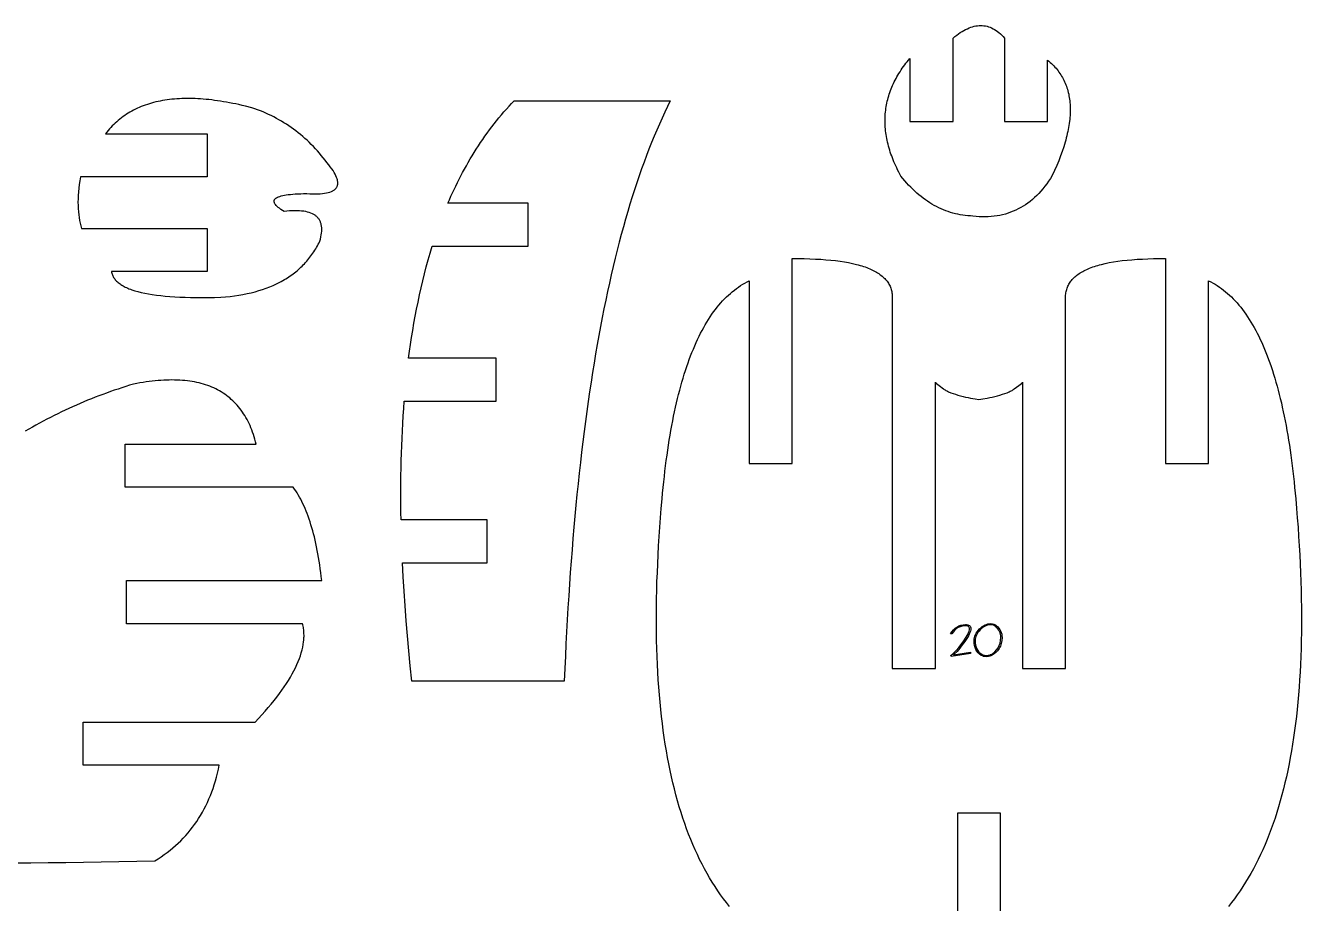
# Model space of a CAD drawing. Extents: x 0.3 to 47.7, y 0.3 to 6.
# Drawn here: x 10.882 to 14.617, y 2.865 to 5.434 of the extents above; entities that cross this region are included whole.
import ezdxf

# ---------------------------------------------------------------- set-up
doc = ezdxf.new("R2010")
doc.units = 0
doc.header["$MEASUREMENT"] = 0
doc.layers.get('0').update_dxf_attribs({"linetype": 'CONTINUOUS'})
doc.layers.add('NUMBERS', color=1, linetype='CONTINUOUS')

msp = doc.modelspace()

# ---------------------------------------------------------------- linework, layer by layer
for points in [[(13.8735, 5.3324), (13.8774, 5.3292), (13.8811, 5.326), (13.8847, 5.3227), (13.8882, 5.3193), (13.8916, 5.3159), (13.8949, 5.3123), (13.8981, 5.3088), (13.9011, 5.3051), (13.904, 5.3014), (13.9068, 5.2976), (13.9095, 5.2938), (13.9121, 5.2899), (13.9146, 5.2859), (13.9169, 5.2819), (13.9192, 5.2778), (13.9213, 5.2736), (13.9233, 5.2694), (13.9252, 5.2651), (13.927, 5.2607), (13.9286, 5.2562), (13.9302, 5.2517), (13.9316, 5.2472), (13.9329, 5.2425), (13.9341, 5.2378), (13.9352, 5.233), (13.9361, 5.2282), (13.937, 5.2233), (13.9377, 5.2183), (13.9383, 5.2133), (13.9388, 5.2082), (13.9392, 5.203), (13.9395, 5.1978), (13.9397, 5.1925), (13.9397, 5.1871), (13.9396, 5.1817), (13.9394, 5.1762), (13.9391, 5.1706), (13.9387, 5.1649), (13.9382, 5.1592), (13.9375, 5.1535), (13.9367, 5.1476), (13.9358, 5.1417), (13.9348, 5.1358), (13.9337, 5.1297), (13.9325, 5.1236), (13.9312, 5.1174), (13.9297, 5.1112), (13.9281, 5.1049), (13.9264, 5.0985), (13.9246, 5.0921), (13.9227, 5.0856), (13.9206, 5.079), (13.9162, 5.0657), (13.9113, 5.0521), (13.906, 5.0382), (13.9002, 5.024), (13.8939, 5.0096), (13.8871, 4.995), (13.8819, 4.9866), (13.8765, 4.9785), (13.871, 4.9708), (13.8654, 4.9633), (13.8596, 4.9561), (13.8537, 4.9492), (13.8477, 4.9427), (13.8416, 4.9364), (13.8353, 4.9304), (13.8289, 4.9248), (13.8223, 4.9194), (13.8156, 4.9143), (13.8088, 4.9096), (13.8019, 4.9051), (13.7949, 4.9009), (13.7877, 4.8971), (13.7804, 4.8935), (13.7729, 4.8902), (13.7653, 4.8873), (13.7576, 4.8846), (13.7498, 4.8822), (13.7418, 4.8802), (13.7337, 4.8784), (13.7255, 4.877), (13.7171, 4.8758), (13.7087, 4.8749), (13.7, 4.8744), (13.6913, 4.8741), (13.6824, 4.8742), (13.6734, 4.8745), (13.6643, 4.8751), (13.655, 4.8761), (13.6475, 4.8765), (13.64, 4.877), (13.6326, 4.8779), (13.6252, 4.8789), (13.6179, 4.8801), (13.6107, 4.8815), (13.6035, 4.8832), (13.5964, 4.885), (13.5893, 4.8871), (13.5823, 4.8894), (13.5754, 4.8919), (13.5685, 4.8946), (13.5617, 4.8975), (13.5549, 4.9007), (13.5482, 4.904), (13.5416, 4.9076), (13.535, 4.9113), (13.5285, 4.9153), (13.5221, 4.9195), (13.5157, 4.9239), (13.5094, 4.9285), (13.5031, 4.9333), (13.4969, 4.9384), (13.4908, 4.9436), (13.4847, 4.9491), (13.4787, 4.9547), (13.4727, 4.9606), (13.4668, 4.9667), (13.461, 4.973), (13.4552, 4.9796), (13.4495, 4.9863), (13.4439, 4.9932), (13.4407, 4.9992), (13.4376, 5.0052), (13.4346, 5.0111), (13.4318, 5.017), (13.429, 5.0229), (13.4264, 5.0288), (13.4239, 5.0346), (13.4215, 5.0405), (13.4192, 5.0463), (13.4171, 5.0521), (13.415, 5.0579), (13.4131, 5.0637), (13.4113, 5.0694), (13.4096, 5.0751), (13.408, 5.0808), (13.4065, 5.0865), (13.4051, 5.0922), (13.4039, 5.0979), (13.4027, 5.1035), (13.4017, 5.1091), (13.4008, 5.1147), (13.4, 5.1203), (13.3994, 5.1259), (13.3988, 5.1314), (13.3984, 5.1369), (13.398, 5.1424), (13.3978, 5.1479), (13.3977, 5.1534), (13.3978, 5.1588), (13.3979, 5.1642), (13.3981, 5.1697), (13.3985, 5.175), (13.399, 5.1804), (13.3996, 5.1858), (13.4003, 5.1911), (13.4011, 5.1964), (13.402, 5.2017), (13.4031, 5.207), (13.4042, 5.2123), (13.4055, 5.2175), (13.4069, 5.2227), (13.4084, 5.2279), (13.4101, 5.2331), (13.4118, 5.2383), (13.4136, 5.2434), (13.4156, 5.2485), (13.4177, 5.2537), (13.4199, 5.2587), (13.4222, 5.2638), (13.4246, 5.2689), (13.4272, 5.2739), (13.4298, 5.2789), (13.4326, 5.2839), (13.4355, 5.2889), (13.4385, 5.2939), (13.4416, 5.2988), (13.4449, 5.3037), (13.4482, 5.3086), (13.4517, 5.3135), (13.4552, 5.3184), (13.4589, 5.3232), (13.4627, 5.328), (13.4667, 5.3329), (13.4707, 5.3376), (13.4707, 5.1531), (13.5967, 5.1531), (13.5967, 5.3971), (13.6021, 5.4015), (13.6074, 5.4057), (13.6127, 5.4096), (13.618, 5.4131), (13.6232, 5.4164), (13.6284, 5.4195), (13.6335, 5.4222), (13.6386, 5.4246), (13.6437, 5.4268), (13.6487, 5.4286), (13.6536, 5.4302), (13.6585, 5.4315), (13.6634, 5.4325), (13.6682, 5.4332), (13.673, 5.4337), (13.6777, 5.4338), (13.6824, 5.4337), (13.6871, 5.4332), (13.6917, 5.4325), (13.6962, 5.4315), (13.7007, 5.4302), (13.7052, 5.4286), (13.7096, 5.4268), (13.714, 5.4246), (13.7184, 5.4222), (13.7227, 5.4195), (13.7269, 5.4164), (13.7311, 5.4131), (13.7353, 5.4096), (13.7394, 5.4057), (13.7435, 5.4015), (13.7475, 5.3971), (13.7475, 5.1531), (13.8735, 5.1531)], [(11.1158, 5.1171), (11.4138, 5.1171), (11.4138, 4.9912), (11.0426, 4.9912), (11.0408, 4.9798), (11.0392, 4.9686), (11.0379, 4.9578), (11.0369, 4.9472), (11.0362, 4.9368), (11.0357, 4.9267), (11.0355, 4.9169), (11.0356, 4.9073), (11.036, 4.898), (11.0366, 4.889), (11.0375, 4.8802), (11.0387, 4.8717), (11.0401, 4.8635), (11.0418, 4.8555), (11.0438, 4.8478), (11.0461, 4.8403), (11.4138, 4.8403), (11.4138, 4.7143), (11.1332, 4.7143), (11.1337, 4.7117), (11.1344, 4.7091), (11.1352, 4.7065), (11.1361, 4.704), (11.1372, 4.7016), (11.1384, 4.6992), (11.1398, 4.6968), (11.1413, 4.6945), (11.1429, 4.6922), (11.1447, 4.69), (11.1467, 4.6878), (11.1487, 4.6857), (11.151, 4.6836), (11.1533, 4.6816), (11.1558, 4.6796), (11.1585, 4.6776), (11.1613, 4.6757), (11.1642, 4.6739), (11.1673, 4.6721), (11.1705, 4.6703), (11.1739, 4.6686), (11.1774, 4.667), (11.1811, 4.6653), (11.1848, 4.6638), (11.1888, 4.6622), (11.1929, 4.6608), (11.2015, 4.6579), (11.2106, 4.6553), (11.2204, 4.6528), (11.2307, 4.6506), (11.2415, 4.6485), (11.253, 4.6466), (11.265, 4.6449), (11.2776, 4.6434), (11.2908, 4.642), (11.3045, 4.6409), (11.3188, 4.6399), (11.3337, 4.6392), (11.3492, 4.6386), (11.3652, 4.6382), (11.3818, 4.6379), (11.399, 4.6379), (11.4167, 4.638), (11.435, 4.6384), (11.4539, 4.6389), (11.4674, 4.64), (11.4806, 4.6414), (11.4935, 4.643), (11.5061, 4.6449), (11.5184, 4.647), (11.5305, 4.6494), (11.5422, 4.6521), (11.5537, 4.655), (11.5649, 4.6582), (11.5758, 4.6616), (11.5864, 4.6653), (11.5967, 4.6693), (11.6068, 4.6735), (11.6165, 4.678), (11.626, 4.6827), (11.6306, 4.6852), (11.6352, 4.6877), (11.6397, 4.6903), (11.6441, 4.693), (11.6484, 4.6957), (11.6527, 4.6985), (11.6569, 4.7013), (11.661, 4.7042), (11.6651, 4.7072), (11.669, 4.7103), (11.673, 4.7134), (11.6768, 4.7165), (11.6806, 4.7198), (11.6843, 4.7231), (11.6879, 4.7265), (11.6915, 4.7299), (11.6949, 4.7334), (11.6983, 4.737), (11.7017, 4.7406), (11.705, 4.7443), (11.7082, 4.748), (11.7113, 4.7518), (11.7143, 4.7557), (11.7173, 4.7597), (11.7202, 4.7637), (11.7231, 4.7678), (11.7258, 4.7719), (11.7285, 4.7761), (11.7312, 4.7804), (11.7337, 4.7848), (11.7362, 4.7892), (11.7386, 4.7936), (11.741, 4.7982), (11.7432, 4.8028), (11.745, 4.8091), (11.7465, 4.8151), (11.7476, 4.821), (11.7485, 4.8266), (11.749, 4.832), (11.7491, 4.8372), (11.749, 4.8421), (11.7485, 4.8468), (11.7476, 4.8512), (11.7471, 4.8534), (11.7465, 4.8555), (11.7458, 4.8575), (11.745, 4.8595), (11.7442, 4.8614), (11.7432, 4.8632), (11.7422, 4.865), (11.7411, 4.8668), (11.7399, 4.8684), (11.7387, 4.8701), (11.7373, 4.8716), (11.7359, 4.8731), (11.7344, 4.8746), (11.7328, 4.876), (11.7311, 4.8773), (11.7293, 4.8786), (11.7275, 4.8798), (11.7256, 4.881), (11.7215, 4.8831), (11.7171, 4.885), (11.7124, 4.8867), (11.7073, 4.8881), (11.7019, 4.8894), (11.6962, 4.8903), (11.6901, 4.8911), (11.6838, 4.8916), (11.6771, 4.8919), (11.67, 4.892), (11.6627, 4.8918), (11.655, 4.8914), (11.647, 4.8908), (11.6387, 4.8899), (11.6338, 4.893), (11.6293, 4.896), (11.6253, 4.899), (11.6218, 4.9018), (11.6187, 4.9045), (11.616, 4.9072), (11.6138, 4.9097), (11.6121, 4.9121), (11.6108, 4.9145), (11.6103, 4.9156), (11.6099, 4.9167), (11.6097, 4.9178), (11.6095, 4.9189), (11.6095, 4.9199), (11.6096, 4.921), (11.6098, 4.922), (11.6101, 4.9229), (11.6105, 4.9239), (11.611, 4.9248), (11.6117, 4.9257), (11.6124, 4.9266), (11.6133, 4.9274), (11.6143, 4.9283), (11.6166, 4.9298), (11.6193, 4.9313), (11.6225, 4.9327), (11.6261, 4.934), (11.6302, 4.9352), (11.6348, 4.9364), (11.6398, 4.9374), (11.6452, 4.9383), (11.6511, 4.9391), (11.6574, 4.9398), (11.6642, 4.9405), (11.6714, 4.941), (11.6791, 4.9415), (11.6873, 4.9418), (11.6959, 4.9421), (11.7049, 4.9422), (11.7137, 4.9417), (11.7221, 4.9413), (11.73, 4.9412), (11.7375, 4.9413), (11.7445, 4.9417), (11.751, 4.9422), (11.7572, 4.943), (11.7628, 4.944), (11.7681, 4.9451), (11.7728, 4.9466), (11.7772, 4.9482), (11.7792, 4.9491), (11.781, 4.9501), (11.7828, 4.9511), (11.7845, 4.9521), (11.786, 4.9532), (11.7874, 4.9544), (11.7888, 4.9556), (11.79, 4.9569), (11.7911, 4.9583), (11.792, 4.9596), (11.7929, 4.9611), (11.7937, 4.9626), (11.7943, 4.9641), (11.7948, 4.9657), (11.7953, 4.9674), (11.7956, 4.9691), (11.7958, 4.9709), (11.7958, 4.9727), (11.7958, 4.9746), (11.7957, 4.9765), (11.7954, 4.9785), (11.7951, 4.9806), (11.7946, 4.9827), (11.794, 4.9848), (11.7925, 4.9893), (11.7905, 4.994), (11.7881, 4.9989), (11.7852, 5.004), (11.7819, 5.0093), (11.7781, 5.0149), (11.7739, 5.0207), (11.7693, 5.0266), (11.7641, 5.0329), (11.7588, 5.04), (11.7533, 5.047), (11.7477, 5.0538), (11.742, 5.0605), (11.7363, 5.0671), (11.7304, 5.0735), (11.7244, 5.0798), (11.7184, 5.086), (11.7122, 5.0921), (11.706, 5.0979), (11.6997, 5.1037), (11.6932, 5.1093), (11.6867, 5.1148), (11.6801, 5.1202), (11.6734, 5.1254), (11.6665, 5.1305), (11.6596, 5.1354), (11.6526, 5.1402), (11.6455, 5.1449), (11.6383, 5.1494), (11.631, 5.1538), (11.6236, 5.1581), (11.6162, 5.1622), (11.6086, 5.1662), (11.6009, 5.1701), (11.5932, 5.1738), (11.5853, 5.1774), (11.5773, 5.1808), (11.5693, 5.1841), (11.5611, 5.1873), (11.5529, 5.1903), (11.5445, 5.1932), (11.5255, 5.198), (11.516, 5.2002), (11.5067, 5.2023), (11.4975, 5.2043), (11.4884, 5.2061), (11.4793, 5.2079), (11.4704, 5.2095), (11.4615, 5.211), (11.4527, 5.2124), (11.4441, 5.2137), (11.4355, 5.2149), (11.427, 5.216), (11.4186, 5.2169), (11.4103, 5.2177), (11.4021, 5.2184), (11.3939, 5.219), (11.3859, 5.2195), (11.378, 5.2199), (11.3701, 5.2201), (11.3624, 5.2203), (11.3547, 5.2203), (11.3471, 5.2202), (11.3396, 5.22), (11.3323, 5.2197), (11.325, 5.2192), (11.3177, 5.2187), (11.3106, 5.218), (11.3036, 5.2172), (11.2967, 5.2163), (11.2898, 5.2153), (11.2831, 5.2142), (11.2764, 5.2129), (11.2699, 5.2115), (11.2634, 5.2101), (11.257, 5.2085), (11.2508, 5.2068), (11.2446, 5.2049), (11.2385, 5.203), (11.2324, 5.201), (11.2265, 5.1988), (11.2207, 5.1965), (11.215, 5.1941), (11.2093, 5.1916), (11.2038, 5.189), (11.1983, 5.1862), (11.193, 5.1834), (11.1877, 5.1804), (11.1825, 5.1773), (11.1774, 5.1741), (11.1724, 5.1708), (11.1675, 5.1673), (11.1627, 5.1638), (11.158, 5.1601), (11.1533, 5.1563), (11.1488, 5.1525), (11.1443, 5.1484), (11.14, 5.1443), (11.1357, 5.1401), (11.1315, 5.1357), (11.1275, 5.1312), (11.1235, 5.1267), (11.1196, 5.122)], [(12.3125, 5.2137), (12.7691, 5.2137), (12.761, 5.1971), (12.7529, 5.1803), (12.7449, 5.1631), (12.7371, 5.1456), (12.7293, 5.1278), (12.7217, 5.1096), (12.7142, 5.0912), (12.7067, 5.0724), (12.6994, 5.0533), (12.6922, 5.0339), (12.6851, 5.0142), (12.678, 4.9941), (12.6711, 4.9738), (12.6643, 4.9531), (12.6576, 4.9321), (12.6511, 4.9108), (12.6446, 4.8892), (12.6382, 4.8673), (12.6319, 4.845), (12.6258, 4.8224), (12.6197, 4.7996), (12.6137, 4.7763), (12.6079, 4.7528), (12.6021, 4.729), (12.5965, 4.7048), (12.591, 4.6804), (12.5855, 4.6556), (12.5802, 4.6305), (12.575, 4.605), (12.5699, 4.5793), (12.5649, 4.5533), (12.56, 4.5269), (12.5552, 4.5002), (12.5505, 4.4732), (12.5459, 4.4459), (12.5414, 4.4182), (12.5371, 4.3903), (12.5328, 4.362), (12.5286, 4.3334), (12.5246, 4.3045), (12.5206, 4.2753), (12.5168, 4.2458), (12.5131, 4.2159), (12.5094, 4.1857), (12.5059, 4.1553), (12.5025, 4.1245), (12.4991, 4.0933), (12.4959, 4.0619), (12.4928, 4.0301), (12.4898, 3.9981), (12.4869, 3.9657), (12.4841, 3.933), (12.4815, 3.9), (12.4789, 3.8666), (12.4764, 3.833), (12.474, 3.799), (12.4718, 3.7647), (12.4696, 3.7301), (12.4676, 3.6952), (12.4656, 3.66), (12.4638, 3.6244), (12.4621, 3.5885), (12.4604, 3.5524), (12.4589, 3.5158), (12.0127, 3.5158), (12.0081, 3.56), (12.0038, 3.6042), (11.9999, 3.6484), (11.9963, 3.6922), (11.993, 3.7356), (11.9902, 3.7784), (11.9876, 3.8205), (11.9854, 3.8616), (12.2336, 3.8616), (12.2336, 3.9876), (11.9812, 3.9876), (11.9808, 4.0088), (11.9805, 4.0302), (11.9804, 4.0517), (11.9804, 4.0734), (11.9805, 4.0951), (11.9808, 4.1169), (11.9812, 4.1387), (11.9817, 4.1606), (11.9823, 4.1825), (11.983, 4.2044), (11.9839, 4.2262), (11.985, 4.2481), (11.9861, 4.2698), (11.9874, 4.2915), (11.9888, 4.3131), (11.9904, 4.3345), (12.2598, 4.3345), (12.2598, 4.4605), (12.0033, 4.4605), (12.006, 4.4806), (12.0089, 4.501), (12.012, 4.5214), (12.0153, 4.5419), (12.0188, 4.5626), (12.0225, 4.5832), (12.0265, 4.604), (12.0307, 4.6247), (12.0351, 4.6454), (12.0397, 4.6661), (12.0445, 4.6867), (12.0496, 4.7073), (12.0549, 4.7277), (12.0604, 4.748), (12.0662, 4.7682), (12.0721, 4.7881), (12.353, 4.7881), (12.353, 4.9141), (12.118, 4.9141), (12.1224, 4.9241), (12.1269, 4.9341), (12.1315, 4.9441), (12.1362, 4.9541), (12.141, 4.9641), (12.1459, 4.9741), (12.151, 4.9841), (12.1561, 4.994), (12.1614, 5.004), (12.1668, 5.0139), (12.1723, 5.0237), (12.1779, 5.0335), (12.1836, 5.0433), (12.1894, 5.053), (12.1953, 5.0627), (12.2014, 5.0723), (12.2075, 5.0819), (12.2138, 5.0913), (12.2201, 5.1007), (12.2266, 5.11), (12.2332, 5.1193), (12.2398, 5.1284), (12.2466, 5.1374), (12.2535, 5.1464), (12.2605, 5.1552), (12.2676, 5.1639), (12.2749, 5.1726), (12.2822, 5.181), (12.2896, 5.1894), (12.2971, 5.1976), (12.3048, 5.2057)]]:
    msp.add_lwpolyline(points, close=True)
for points in [[(12.9426, 2.8565), (12.9337, 2.8675), (12.9249, 2.8789), (12.9164, 2.8905), (12.9081, 2.9024), (12.9, 2.9146), (12.892, 2.9271), (12.8842, 2.9399), (12.8767, 2.9529), (12.8693, 2.9662), (12.8621, 2.9798), (12.8551, 2.9937), (12.8483, 3.0079), (12.8416, 3.0223), (12.8352, 3.0371), (12.8289, 3.0521), (12.8229, 3.0674), (12.817, 3.083), (12.8113, 3.0989), (12.8058, 3.115), (12.8005, 3.1315), (12.7954, 3.1482), (12.7904, 3.1652), (12.7857, 3.1825), (12.7811, 3.2), (12.7768, 3.2179), (12.7726, 3.236), (12.7686, 3.2544), (12.7648, 3.2731), (12.7612, 3.2921), (12.7578, 3.3114), (12.7545, 3.3309), (12.7515, 3.3508), (12.7486, 3.3709), (12.746, 3.3913), (12.7435, 3.412), (12.7412, 3.4329), (12.7391, 3.4542), (12.7372, 3.4757), (12.7355, 3.4975), (12.7339, 3.5196), (12.7326, 3.542), (12.7314, 3.5646), (12.7305, 3.5876), (12.7297, 3.6108), (12.7291, 3.6343), (12.7287, 3.6581), (12.7285, 3.6822), (12.7284, 3.7065), (12.7286, 3.7312), (12.729, 3.7561), (12.7295, 3.7813), (12.7302, 3.8068), (12.7312, 3.8326), (12.7323, 3.8586), (12.7336, 3.885), (12.735, 3.9116), (12.7367, 3.9385), (12.7386, 3.9657), (12.7406, 3.9932), (12.7429, 4.0209), (12.7453, 4.049), (12.7468, 4.0657), (12.7484, 4.0821), (12.7501, 4.0984), (12.7518, 4.1145), (12.7536, 4.1303), (12.7555, 4.1459), (12.7575, 4.1613), (12.7596, 4.1765), (12.7617, 4.1915), (12.7639, 4.2063), (12.7662, 4.2209), (12.7686, 4.2352), (12.7711, 4.2493), (12.7736, 4.2633), (12.7762, 4.277), (12.7789, 4.2905), (12.7817, 4.3037), (12.7845, 4.3168), (12.7874, 4.3296), (12.7904, 4.3423), (12.7935, 4.3547), (12.7967, 4.3669), (12.7999, 4.3789), (12.8032, 4.3907), (12.8066, 4.4023), (12.8101, 4.4136), (12.8136, 4.4248), (12.8173, 4.4357), (12.821, 4.4464), (12.8248, 4.4569), (12.8286, 4.4672), (12.8326, 4.4773), (12.8366, 4.4872), (12.8407, 4.4968), (12.8449, 4.5063), (12.8491, 4.5155), (12.8534, 4.5245), (12.8579, 4.5333), (12.8624, 4.5419), (12.8669, 4.5502), (12.8716, 4.5584), (12.8763, 4.5663), (12.8811, 4.5741), (12.886, 4.5816), (12.8909, 4.5889), (12.896, 4.596), (12.9011, 4.6029), (12.9063, 4.6095), (12.9116, 4.616), (12.9169, 4.6222), (12.9224, 4.6282), (12.9279, 4.634), (12.9335, 4.6396), (12.9391, 4.645), (12.9449, 4.6502), (12.9507, 4.6551), (12.9566, 4.6599), (12.9626, 4.6644), (12.9686, 4.6687), (12.9748, 4.6728), (12.981, 4.6767), (12.9873, 4.6804), (12.9937, 4.6839), (13.0001, 4.6871), (13.0001, 4.1522), (13.1261, 4.1522), (13.1261, 4.7518), (13.1439, 4.7518), (13.1611, 4.7517), (13.1778, 4.7513), (13.1939, 4.7506), (13.2095, 4.7498), (13.2245, 4.7487), (13.239, 4.7474), (13.2528, 4.7459), (13.2662, 4.7441), (13.279, 4.7422), (13.2912, 4.74), (13.3028, 4.7375), (13.3139, 4.7349), (13.3193, 4.7335), (13.3245, 4.732), (13.3295, 4.7305), (13.3345, 4.7289), (13.3393, 4.7273), (13.3439, 4.7256), (13.3484, 4.7238), (13.3528, 4.722), (13.357, 4.7202), (13.3611, 4.7182), (13.365, 4.7163), (13.3688, 4.7142), (13.3725, 4.7121), (13.376, 4.71), (13.3794, 4.7078), (13.3827, 4.7055), (13.3858, 4.7032), (13.3888, 4.7009), (13.3916, 4.6984), (13.3943, 4.696), (13.3968, 4.6934), (13.3992, 4.6908), (13.4015, 4.6882), (13.4037, 4.6855), (13.4057, 4.6827), (13.4075, 4.6799), (13.4092, 4.677), (13.4108, 4.6741), (13.4122, 4.6711), (13.4135, 4.668), (13.4147, 4.6649), (13.4157, 4.6618), (13.4166, 4.6586), (13.4173, 4.6553), (13.4179, 4.652), (13.4184, 4.6486), (13.4187, 4.6451), (13.4189, 4.6417), (13.4189, 3.5522), (13.5449, 3.5522), (13.5449, 4.3899), (13.5452, 4.3894), (13.5459, 4.3887), (13.5484, 4.3866), (13.556, 4.3806), (13.569, 4.3707), (13.571, 4.3692), (13.5732, 4.3677), (13.5756, 4.3662), (13.5781, 4.3648), (13.5808, 4.3635), (13.5837, 4.3621), (13.5899, 4.3595), (13.5966, 4.3571), (13.6036, 4.3548), (13.6109, 4.3526), (13.6184, 4.3505), (13.626, 4.3486), (13.6335, 4.3468), (13.6409, 4.3452), (13.6481, 4.3437), (13.6613, 4.3411), (13.6725, 4.3392), (13.6837, 4.3411), (13.6969, 4.3437), (13.7041, 4.3452), (13.7115, 4.3468), (13.7191, 4.3486), (13.7266, 4.3505), (13.7341, 4.3526), (13.7414, 4.3548), (13.7484, 4.3571), (13.7551, 4.3595), (13.7613, 4.3621), (13.7642, 4.3635), (13.7669, 4.3648), (13.7694, 4.3662), (13.7718, 4.3677), (13.774, 4.3692), (13.776, 4.3707), (13.789, 4.3806), (13.7967, 4.3866), (13.7991, 4.3887), (13.7998, 4.3894), (13.8001, 4.3899), (13.8001, 3.5522), (13.9261, 3.5522), (13.9261, 4.6417), (13.9263, 4.6451), (13.9266, 4.6486), (13.9271, 4.652), (13.9277, 4.6553), (13.9284, 4.6586), (13.9293, 4.6618), (13.9303, 4.6649), (13.9315, 4.668), (13.9328, 4.6711), (13.9342, 4.6741), (13.9358, 4.677), (13.9375, 4.6799), (13.9394, 4.6827), (13.9413, 4.6855), (13.9435, 4.6882), (13.9458, 4.6908), (13.9482, 4.6934), (13.9507, 4.696), (13.9534, 4.6984), (13.9562, 4.7009), (13.9592, 4.7032), (13.9623, 4.7055), (13.9656, 4.7078), (13.969, 4.71), (13.9725, 4.7121), (13.9762, 4.7142), (13.98, 4.7163), (13.9839, 4.7182), (13.988, 4.7202), (13.9922, 4.722), (13.9966, 4.7238), (14.0011, 4.7256), (14.0058, 4.7273), (14.0105, 4.7289), (14.0155, 4.7305), (14.0205, 4.732), (14.0257, 4.7335), (14.0311, 4.7349), (14.0422, 4.7375), (14.0538, 4.74), (14.066, 4.7422), (14.0788, 4.7441), (14.0922, 4.7459), (14.1061, 4.7474), (14.1205, 4.7487), (14.1355, 4.7498), (14.1511, 4.7506), (14.1672, 4.7513), (14.1839, 4.7517), (14.2011, 4.7518), (14.2189, 4.7518), (14.2189, 4.1522), (14.3449, 4.1522), (14.3449, 4.6871), (14.3514, 4.6839), (14.3577, 4.6804), (14.364, 4.6767), (14.3702, 4.6728), (14.3764, 4.6687), (14.3824, 4.6644), (14.3884, 4.6599), (14.3943, 4.6551), (14.4001, 4.6502), (14.4059, 4.645), (14.4116, 4.6396), (14.4171, 4.634), (14.4227, 4.6282), (14.4281, 4.6222), (14.4334, 4.616), (14.4387, 4.6095), (14.4439, 4.6029), (14.449, 4.596), (14.4541, 4.5889), (14.459, 4.5816), (14.4639, 4.5741), (14.4687, 4.5663), (14.4734, 4.5584), (14.4781, 4.5502), (14.4827, 4.5419), (14.4871, 4.5333), (14.4916, 4.5245), (14.4959, 4.5155), (14.5002, 4.5063), (14.5043, 4.4968), (14.5084, 4.4872), (14.5124, 4.4773), (14.5164, 4.4672), (14.5203, 4.4569), (14.524, 4.4464), (14.5277, 4.4357), (14.5314, 4.4248), (14.5349, 4.4136), (14.5384, 4.4023), (14.5418, 4.3907), (14.5451, 4.3789), (14.5483, 4.3669), (14.5515, 4.3547), (14.5546, 4.3423), (14.5576, 4.3296), (14.5605, 4.3168), (14.5633, 4.3037), (14.5661, 4.2905), (14.5688, 4.277), (14.5714, 4.2633), (14.5739, 4.2493), (14.5764, 4.2352), (14.5788, 4.2209), (14.5811, 4.2063), (14.5833, 4.1915), (14.5854, 4.1765), (14.5875, 4.1613), (14.5895, 4.1459), (14.5914, 4.1303), (14.5932, 4.1145), (14.5949, 4.0984), (14.5966, 4.0821), (14.5982, 4.0657), (14.5997, 4.049), (14.6021, 4.0209), (14.6044, 3.9932), (14.6064, 3.9657), (14.6083, 3.9385), (14.61, 3.9116), (14.6115, 3.885), (14.6127, 3.8586), (14.6139, 3.8326), (14.6148, 3.8068), (14.6155, 3.7813), (14.616, 3.7561), (14.6164, 3.7312), (14.6166, 3.7065), (14.6165, 3.6822), (14.6163, 3.6581), (14.6159, 3.6343), (14.6153, 3.6108), (14.6146, 3.5876), (14.6136, 3.5646), (14.6124, 3.542), (14.6111, 3.5196), (14.6095, 3.4975), (14.6078, 3.4757), (14.6059, 3.4542), (14.6038, 3.4329), (14.6015, 3.412), (14.599, 3.3913), (14.5964, 3.3709), (14.5935, 3.3508), (14.5905, 3.3309), (14.5872, 3.3114), (14.5838, 3.2921), (14.5802, 3.2731), (14.5764, 3.2544), (14.5724, 3.236), (14.5682, 3.2179), (14.5639, 3.2), (14.5593, 3.1825), (14.5546, 3.1652), (14.5496, 3.1482), (14.5445, 3.1315), (14.5392, 3.115), (14.5337, 3.0989), (14.528, 3.083), (14.5221, 3.0674), (14.5161, 3.0521), (14.5098, 3.0371), (14.5034, 3.0223), (14.4968, 3.0079), (14.4899, 2.9937), (14.4829, 2.9798), (14.4757, 2.9662), (14.4683, 2.9529), (14.4608, 2.9399), (14.453, 2.9271), (14.445, 2.9146), (14.4369, 2.9024), (14.4286, 2.8905), (14.4201, 2.8789), (14.4114, 2.8675), (14.4025, 2.8565)], [(10.8465, 2.9844), (10.8972, 2.9844), (10.9482, 2.9847), (10.9995, 2.9851), (11.0512, 2.9858), (11.1031, 2.9866), (11.1554, 2.9875), (11.208, 2.9887), (11.2609, 2.99), (11.2701, 2.9958), (11.2792, 3.0017), (11.288, 3.0079), (11.2966, 3.0142), (11.305, 3.0207), (11.3131, 3.0274), (11.3211, 3.0343), (11.3288, 3.0414), (11.3363, 3.0487), (11.3436, 3.0562), (11.3507, 3.0638), (11.3576, 3.0717), (11.3642, 3.0798), (11.3707, 3.088), (11.3769, 3.0964), (11.3829, 3.1051), (11.3886, 3.1139), (11.3942, 3.1229), (11.3995, 3.1321), (11.4047, 3.1415), (11.4096, 3.1511), (11.4142, 3.1609), (11.4187, 3.1708), (11.423, 3.181), (11.427, 3.1913), (11.4308, 3.2019), (11.4344, 3.2126), (11.4378, 3.2235), (11.4409, 3.2347), (11.4439, 3.246), (11.4466, 3.2575), (11.4491, 3.2692), (11.0504, 3.2692), (11.0504, 3.3952), (11.5537, 3.3952), (11.5639, 3.406), (11.5738, 3.4168), (11.5833, 3.4275), (11.5924, 3.438), (11.6012, 3.4484), (11.6096, 3.4587), (11.6175, 3.4688), (11.6251, 3.4789), (11.6323, 3.4888), (11.6392, 3.4986), (11.6456, 3.5082), (11.6517, 3.5178), (11.6574, 3.5272), (11.6627, 3.5365), (11.6676, 3.5457), (11.6722, 3.5548), (11.6764, 3.5638), (11.6801, 3.5726), (11.6835, 3.5813), (11.6866, 3.5899), (11.6892, 3.5984), (11.6915, 3.6067), (11.6933, 3.6149), (11.6948, 3.623), (11.696, 3.631), (11.6964, 3.635), (11.6967, 3.6389), (11.6969, 3.6428), (11.6971, 3.6466), (11.6971, 3.6505), (11.697, 3.6543), (11.6969, 3.658), (11.6966, 3.6618), (11.6963, 3.6655), (11.6958, 3.6691), (11.6953, 3.6728), (11.6947, 3.6764), (11.6939, 3.68), (11.6931, 3.6835), (11.1772, 3.6835), (11.1772, 3.8096), (11.7489, 3.8096), (11.7475, 3.8214), (11.7461, 3.833), (11.7446, 3.8443), (11.743, 3.8555), (11.7413, 3.8665), (11.7396, 3.8772), (11.7377, 3.8878), (11.7358, 3.8981), (11.7338, 3.9082), (11.7317, 3.9181), (11.7296, 3.9278), (11.7273, 3.9373), (11.725, 3.9466), (11.7226, 3.9557), (11.7201, 3.9645), (11.7175, 3.9732), (11.7148, 3.9816), (11.7121, 3.9898), (11.7093, 3.9978), (11.7064, 4.0056), (11.7034, 4.0132), (11.7003, 4.0206), (11.6972, 4.0278), (11.694, 4.0347), (11.6907, 4.0415), (11.6873, 4.048), (11.6838, 4.0543), (11.6802, 4.0604), (11.6766, 4.0663), (11.6729, 4.072), (11.6691, 4.0775), (11.6652, 4.0828), (11.1737, 4.0828), (11.1737, 4.2088), (11.5572, 4.2088), (11.5553, 4.2161), (11.5533, 4.2232), (11.5512, 4.2302), (11.549, 4.2371), (11.5467, 4.2438), (11.5442, 4.2504), (11.5417, 4.2568), (11.539, 4.2631), (11.5362, 4.2692), (11.5332, 4.2752), (11.5302, 4.2811), (11.527, 4.2868), (11.5237, 4.2924), (11.5203, 4.2978), (11.5168, 4.303), (11.5131, 4.3082), (11.5094, 4.3132), (11.5055, 4.318), (11.5015, 4.3227), (11.4974, 4.3273), (11.4931, 4.3317), (11.4888, 4.3359), (11.4843, 4.34), (11.4797, 4.344), (11.475, 4.3478), (11.4701, 4.3515), (11.4652, 4.3551), (11.4601, 4.3585), (11.4549, 4.3617), (11.4496, 4.3648), (11.4442, 4.3678), (11.4386, 4.3706), (11.433, 4.3733), (11.4272, 4.3758), (11.4213, 4.3782), (11.4152, 4.3804), (11.4091, 4.3825), (11.4028, 4.3845), (11.3964, 4.3863), (11.3899, 4.388), (11.3833, 4.3895), (11.3766, 4.3908), (11.3697, 4.3921), (11.3627, 4.3932), (11.3556, 4.3941), (11.3484, 4.3949), (11.3411, 4.3956), (11.3336, 4.3961), (11.326, 4.3964), (11.3183, 4.3966), (11.3105, 4.3967), (11.3026, 4.3966), (11.2945, 4.3964), (11.2864, 4.3961), (11.2781, 4.3956), (11.2697, 4.3949), (11.2611, 4.3941), (11.2525, 4.3932), (11.2437, 4.3921), (11.2348, 4.3909), (11.2258, 4.3895), (11.2167, 4.388), (11.2075, 4.3864), (11.1981, 4.3845), (11.1867, 4.3811), (11.1754, 4.3776), (11.1641, 4.374), (11.1528, 4.3703), (11.1416, 4.3665), (11.1304, 4.3626), (11.1192, 4.3586), (11.108, 4.3545), (11.0969, 4.3503), (11.0858, 4.346), (11.0747, 4.3416), (11.0637, 4.3372), (11.0527, 4.3326), (11.0417, 4.3279), (11.0308, 4.3232), (11.0199, 4.3183), (11.009, 4.3134), (10.9982, 4.3083), (10.9874, 4.3032), (10.9766, 4.2979), (10.9658, 4.2926), (10.9551, 4.2872), (10.9444, 4.2817), (10.9337, 4.276), (10.9231, 4.2703), (10.9125, 4.2645), (10.9019, 4.2586), (10.8914, 4.2526), (10.8809, 4.2465)], [(13.7355, 2.5322), (13.7355, 3.1293), (13.6095, 3.1293), (13.6095, 2.5322)]]:
    msp.add_lwpolyline(points)
at = {"layer": 'NUMBERS'}
for points in [[(13.6486, 3.6692), (13.6483, 3.6657), (13.6475, 3.6619), (13.6461, 3.6577), (13.6442, 3.6532), (13.6418, 3.6482), (13.6388, 3.643), (13.6313, 3.6313), (13.6239, 3.6213), (13.6163, 3.6117), (13.6083, 3.6027), (13.6001, 3.5941), (13.5983, 3.5924), (13.6479, 3.6003), (13.6479, 3.5967), (13.5915, 3.5876), (13.5903, 3.5902), (13.5975, 3.5967), (13.6054, 3.6048), (13.6132, 3.6135), (13.6207, 3.6229), (13.6281, 3.633), (13.6354, 3.6442), (13.6406, 3.6538), (13.6424, 3.6581), (13.6437, 3.6619), (13.6445, 3.6654), (13.6447, 3.6685), (13.6445, 3.6707), (13.644, 3.6726), (13.6431, 3.6742), (13.6418, 3.6755), (13.6401, 3.6765), (13.6381, 3.6772), (13.6357, 3.6775), (13.6329, 3.6776), (13.6265, 3.677), (13.6205, 3.6757), (13.615, 3.6738), (13.6098, 3.6712), (13.6051, 3.6679), (13.6008, 3.6639), (13.597, 3.6593), (13.5935, 3.654), (13.5895, 3.654), (13.5934, 3.6602), (13.5977, 3.6655), (13.6025, 3.6701), (13.6077, 3.6739), (13.6134, 3.6769), (13.6195, 3.6791), (13.626, 3.6805), (13.6329, 3.6811), (13.6364, 3.681), (13.6396, 3.6805), (13.6423, 3.6795), (13.6446, 3.678), (13.6464, 3.6763), (13.6477, 3.6742), (13.6484, 3.6718)], [(13.7378, 3.6258), (13.7352, 3.6182), (13.7335, 3.6146), (13.7316, 3.6112), (13.7268, 3.6047), (13.721, 3.5987), (13.7177, 3.596), (13.7144, 3.5936), (13.711, 3.5916), (13.7076, 3.59), (13.7042, 3.5887), (13.7007, 3.5878), (13.6972, 3.5872), (13.6937, 3.587), (13.6899, 3.5873), (13.6863, 3.588), (13.6827, 3.5892), (13.6793, 3.5909), (13.6743, 3.5943), (13.67, 3.5982), (13.6664, 3.6028), (13.6634, 3.6079), (13.6611, 3.6136), (13.6594, 3.6198), (13.6584, 3.6267), (13.6581, 3.6341), (13.6583, 3.6386), (13.6591, 3.643), (13.6603, 3.6473), (13.6621, 3.6516), (13.6643, 3.6558), (13.6671, 3.66), (13.6704, 3.6641), (13.6741, 3.6681), (13.6781, 3.6718), (13.6822, 3.675), (13.6863, 3.6777), (13.6904, 3.6799), (13.6946, 3.6816), (13.6988, 3.6829), (13.703, 3.6836), (13.7073, 3.6838), (13.712, 3.6835), (13.7164, 3.6823), (13.7205, 3.6804), (13.7242, 3.6778), (13.7279, 3.6743), (13.7311, 3.6706), (13.7339, 3.6666), (13.7361, 3.6624), (13.7379, 3.6579), (13.7391, 3.6532), (13.7399, 3.6482), (13.7401, 3.643), (13.7395, 3.6346)], [(13.7342, 3.6265), (13.7359, 3.6349), (13.7365, 3.6429), (13.7362, 3.6477), (13.7355, 3.6523), (13.7344, 3.6566), (13.7328, 3.6608), (13.7307, 3.6647), (13.7282, 3.6683), (13.7252, 3.6718), (13.7218, 3.675), (13.7184, 3.6774), (13.7148, 3.6791), (13.7108, 3.6801), (13.7067, 3.6804), (13.7027, 3.6802), (13.6988, 3.6795), (13.6949, 3.6783), (13.6911, 3.6767), (13.6873, 3.6746), (13.6836, 3.6721), (13.6798, 3.6691), (13.6762, 3.6656), (13.6727, 3.6619), (13.6697, 3.6581), (13.6672, 3.6542), (13.6652, 3.6503), (13.6636, 3.6464), (13.6624, 3.6423), (13.6617, 3.6383), (13.6615, 3.6341), (13.6618, 3.6272), (13.6627, 3.6209), (13.6643, 3.615), (13.6664, 3.6098), (13.6692, 3.605), (13.6725, 3.6008), (13.6765, 3.5971), (13.6811, 3.594), (13.6842, 3.5925), (13.6874, 3.5913), (13.6907, 3.5907), (13.6941, 3.5905), (13.6973, 3.5906), (13.7005, 3.5912), (13.7037, 3.592), (13.7068, 3.5932), (13.7099, 3.5948), (13.7129, 3.5967), (13.719, 3.6016), (13.7243, 3.6071), (13.7286, 3.6131), (13.7319, 3.6196)]]:
    msp.add_lwpolyline(points, close=True, dxfattribs=at)

doc.saveas('drawing.dxf')
